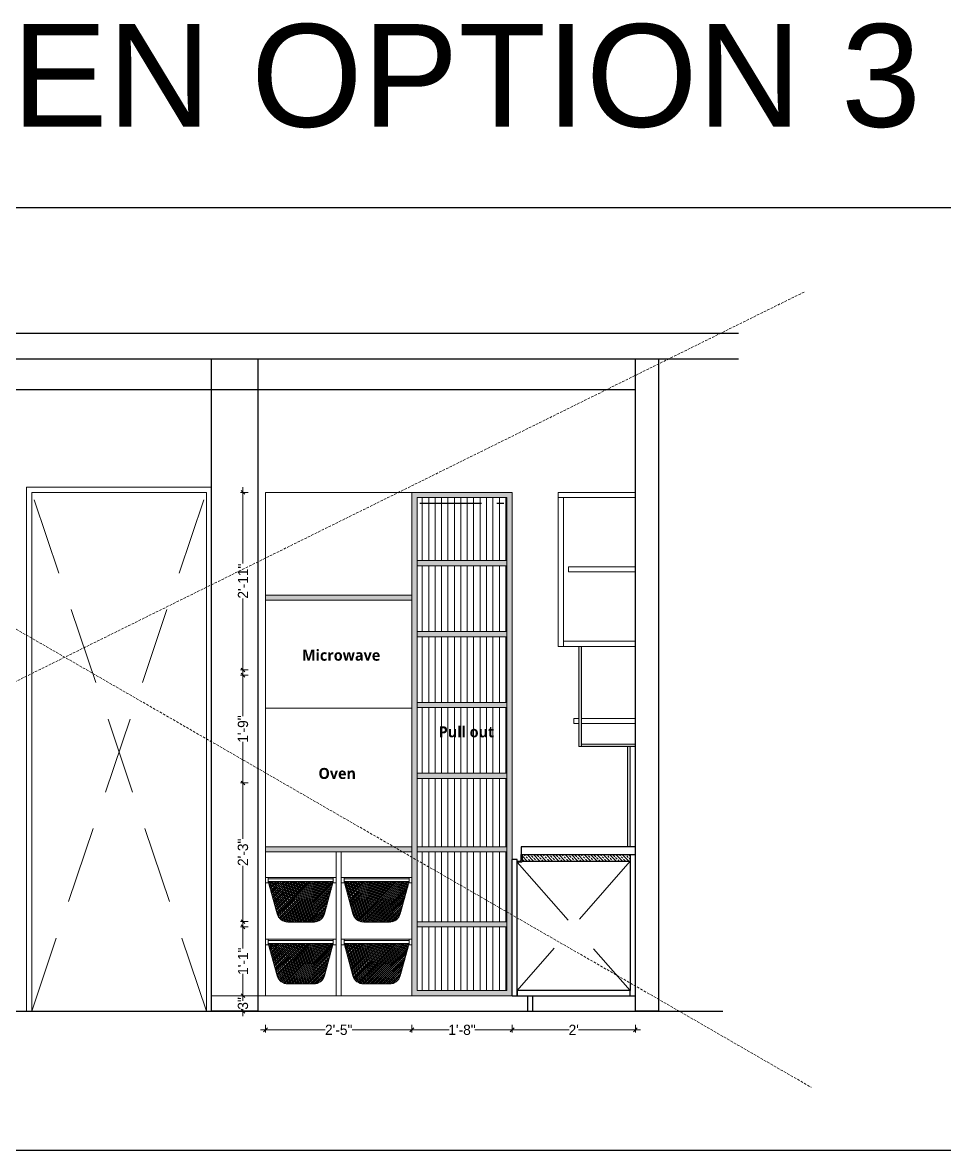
# Model space of a CAD drawing. Header units: millimetres. Extents: x 56222 to 3066687, y -650199 to -121287.
# Drawn here: x 136203.1 to 136382.5, y -183183.5 to -182963.9 of the extents above; entities that cross this region are included whole.
import ezdxf

# ---------------------------------------------------------------- set-up
doc = ezdxf.new("R2010")
doc.units = ezdxf.units.MM
doc.header["$MEASUREMENT"] = 0
doc.header["$PDMODE"] = 35
for name, pattern in [('ACAD_ISO02W100', [15, 12, -3]), ('DASHED', [0.75, 0.5, -0.25]), ('DASHEDX2', [1.5, 1, -0.5])]:
    doc.linetypes.add(name, pattern=pattern)
doc.layers.get('Defpoints').update_dxf_attribs({"color": 220})
for name, color, linetype, lineweight in [('ELEVATION', 250, 'Continuous', 9), ('Farniture', 59, 'Continuous', 25), ('FIRST FLOOR ( DW_RAIL )', 7, 'Continuous', 9), ('FURNITURE', 32, 'Continuous', 9), ('furniture dimensions', 1, 'DASHED', 0), ('SECTION ( SLAB PLine )', 104, 'Continuous', 30), ('Text', 7, 'Continuous', 15), ('wall', 7, 'Continuous', 30), ('XX~SLAB ( BEAM )~ ( DIM )', 7, 'Continuous', 9)]:
    doc.layers.add(name, color=color, linetype=linetype, lineweight=lineweight)
doc.layers.add('hatch', color=250, linetype='Continuous', lineweight=9, transparency=0.5)
doc.layers.add('str coll', color=6, linetype='Continuous')
doc.styles.add('century g', font='GOTHIC.TTF')
doc.styles.get("Standard").update_dxf_attribs({"font": 'arial.ttf', "height": 6})
doc.dimstyles.new('Archana', dxfattribs={"dimtxt": 2, "dimasz": 0.75, "dimexe": 0.5, "dimexo": 0.5, "dimgap": 0, "dimtad": 0, "dimzin": 0, "dimdsep": 46, "dimlunit": 4, "dimtxsty": 'century g', "dimblk": 'OBLIQUE', "dimcen": 0, "dimdle": 1, "dimclrd": 256, "dimclre": 256, "dimclrt": 256, "dimadec": 0, "dimazin": 0, "dimtfac": 1, "dimtofl": 0, "dimtmove": 1, "dimatfit": 3, "dimfxl": 1, "dimfxlon": 1, "dimtolj": 1, "dimtzin": 0, "dimlwd": -1, "dimlwe": -1, "dimarcsym": 0})

# ---------------------------------------------------------------- blocks, each defined once
blk = doc.blocks.new('_Oblique')
at = {"layer": 'wall', "color": 0, "lineweight": -2}
blk.add_line((-0.5, -0.5), (0.5, 0.5), dxfattribs=at)
blk = doc.blocks.new('*D214')
at = {"layer": 'Defpoints', "color": 0, "linetype": 'Continuous', "lineweight": 30, "transparency": 16777216}
for p in [(136250.36, -183153.36), (136278.86, -183153.36), (136278.86, -183160.01)]:
    blk.add_point(p, dxfattribs=at)
at = {"layer": 'furniture dimensions', "color": 5, "linetype": 'Continuous', "transparency": 16777216}
for p, q in [((136250.36, -183159.01), (136250.36, -183160.51)), ((136278.86, -183159.01), (136278.86, -183160.51)), ((136249.36, -183160.01), (136261.97, -183160.01)), ((136279.86, -183160.01), (136267.24, -183160.01))]:
    blk.add_line(p, q, dxfattribs=at)
at = {"layer": 'furniture dimensions', "color": 5, "linetype": 'Continuous', "transparency": 16777216, "xscale": 0.75, "yscale": 0.75, "zscale": 0.75, "rotation": 180}
blk.add_blockref('_Oblique', (136250.36, -183160.01), dxfattribs=at)
at = {"layer": 'furniture dimensions', "color": 5, "linetype": 'Continuous', "transparency": 16777216, "xscale": 0.75, "yscale": 0.75, "zscale": 0.75}
blk.add_blockref('_Oblique', (136278.86, -183160.01), dxfattribs=at)
at = {"layer": 'furniture dimensions', "linetype": 'Continuous', "lineweight": 0, "transparency": 16777216, "insert": (136264.61, -183160.01), "char_height": 2, "attachment_point": 5, "style": 'century g'}
blk.add_mtext('\\A1;2\'-5"', dxfattribs=at)
blk = doc.blocks.new('*D215')
at = {"layer": 'Defpoints', "color": 0, "linetype": 'Continuous', "lineweight": 30, "transparency": 16777216}
for p in [(136278.86, -183153.36), (136298.36, -183153.36), (136298.36, -183160.01)]:
    blk.add_point(p, dxfattribs=at)
at = {"layer": 'furniture dimensions', "color": 5, "linetype": 'Continuous', "transparency": 16777216}
for p, q in [((136278.86, -183159.01), (136278.86, -183160.51)), ((136298.36, -183159.01), (136298.36, -183160.51)), ((136277.86, -183160.01), (136286.13, -183160.01)), ((136299.36, -183160.01), (136291.09, -183160.01))]:
    blk.add_line(p, q, dxfattribs=at)
at = {"layer": 'furniture dimensions', "color": 5, "linetype": 'Continuous', "transparency": 16777216, "xscale": 0.75, "yscale": 0.75, "zscale": 0.75, "rotation": 180}
blk.add_blockref('_Oblique', (136278.86, -183160.01), dxfattribs=at)
at = {"layer": 'furniture dimensions', "color": 5, "linetype": 'Continuous', "transparency": 16777216, "xscale": 0.75, "yscale": 0.75, "zscale": 0.75}
blk.add_blockref('_Oblique', (136298.36, -183160.01), dxfattribs=at)
at = {"layer": 'furniture dimensions', "linetype": 'Continuous', "lineweight": 0, "transparency": 16777216, "insert": (136288.61, -183160.01), "char_height": 2, "attachment_point": 5, "style": 'century g'}
blk.add_mtext('\\A1;1\'-8"', dxfattribs=at)
blk = doc.blocks.new('*D226')
at = {"layer": 'Defpoints', "color": 0, "linetype": 'Continuous', "lineweight": 30, "transparency": 16777216}
for p in [(136245.98, -183153.36), (136248.86, -183153.36), (136248.86, -183156.36)]:
    blk.add_point(p, dxfattribs=at)
at = {"layer": 'furniture dimensions', "color": 5, "linetype": 'Continuous', "transparency": 16777216}
for p, q in [((136245.98, -183152.36), (136245.98, -183153.74)), ((136246.98, -183153.36), (136245.48, -183153.36)), ((136246.98, -183156.36), (136245.48, -183156.36)), ((136245.98, -183157.36), (136245.98, -183155.98))]:
    blk.add_line(p, q, dxfattribs=at)
at = {"layer": 'furniture dimensions', "color": 5, "linetype": 'Continuous', "transparency": 16777216, "xscale": 0.75, "yscale": 0.75, "zscale": 0.75}
for p, rotation in [((136245.98, -183153.36), 90), ((136245.98, -183156.36), 270)]:
    blk.add_blockref('_Oblique', p, dxfattribs=dict(at, rotation=rotation))
at = {"layer": 'furniture dimensions', "linetype": 'Continuous', "lineweight": 0, "transparency": 16777216, "insert": (136245.98, -183154.86), "char_height": 2, "attachment_point": 5, "rotation": 90, "style": 'century g'}
blk.add_mtext('\\A1;3"', dxfattribs=at)
blk = doc.blocks.new('*D227')
at = {"layer": 'Defpoints', "color": 0, "linetype": 'Continuous', "lineweight": 30, "transparency": 16777216}
for p in [(136245.98, -183139.94), (136250.36, -183139.94), (136248.86, -183153.36)]:
    blk.add_point(p, dxfattribs=at)
at = {"layer": 'furniture dimensions', "color": 5, "linetype": 'Continuous', "transparency": 16777216}
for p, q in [((136245.98, -183138.94), (136245.98, -183144.17)), ((136246.98, -183139.94), (136245.48, -183139.94)), ((136245.98, -183154.36), (136245.98, -183149.13)), ((136246.98, -183153.36), (136245.48, -183153.36))]:
    blk.add_line(p, q, dxfattribs=at)
at = {"layer": 'furniture dimensions', "color": 5, "linetype": 'Continuous', "transparency": 16777216, "xscale": 0.75, "yscale": 0.75, "zscale": 0.75}
for p, rotation in [((136245.98, -183139.94), 90), ((136245.98, -183153.36), 270)]:
    blk.add_blockref('_Oblique', p, dxfattribs=dict(at, rotation=rotation))
at = {"layer": 'furniture dimensions', "linetype": 'Continuous', "lineweight": 0, "transparency": 16777216, "insert": (136245.98, -183146.65), "char_height": 2, "attachment_point": 5, "rotation": 90, "style": 'century g'}
blk.add_mtext('\\A1;1\'-1"', dxfattribs=at)
blk = doc.blocks.new('*D228')
at = {"layer": 'Defpoints', "color": 0, "linetype": 'Continuous', "lineweight": 30, "transparency": 16777216}
for p in [(136245.98, -183111.94), (136250.36, -183111.94), (136250.36, -183138.94)]:
    blk.add_point(p, dxfattribs=at)
at = {"layer": 'furniture dimensions', "color": 5, "linetype": 'Continuous', "transparency": 16777216}
for p, q in [((136245.98, -183110.94), (136245.98, -183122.81)), ((136246.98, -183111.94), (136245.48, -183111.94)), ((136245.98, -183139.94), (136245.98, -183128.08)), ((136246.98, -183138.94), (136245.48, -183138.94))]:
    blk.add_line(p, q, dxfattribs=at)
at = {"layer": 'furniture dimensions', "color": 5, "linetype": 'Continuous', "transparency": 16777216, "xscale": 0.75, "yscale": 0.75, "zscale": 0.75}
for p, rotation in [((136245.98, -183111.94), 90), ((136245.98, -183138.94), 270)]:
    blk.add_blockref('_Oblique', p, dxfattribs=dict(at, rotation=rotation))
at = {"layer": 'furniture dimensions', "linetype": 'Continuous', "lineweight": 0, "transparency": 16777216, "insert": (136245.98, -183125.44), "char_height": 2, "attachment_point": 5, "rotation": 90, "style": 'century g'}
blk.add_mtext('\\A1;2\'-3"', dxfattribs=at)
blk = doc.blocks.new('*D229')
at = {"layer": 'Defpoints', "color": 0, "linetype": 'Continuous', "lineweight": 30, "transparency": 16777216}
for p in [(136245.98, -183090.94), (136250.36, -183090.94), (136250.36, -183111.94)]:
    blk.add_point(p, dxfattribs=at)
at = {"layer": 'furniture dimensions', "color": 5, "linetype": 'Continuous', "transparency": 16777216}
for p, q in [((136246.98, -183090.94), (136245.48, -183090.94)), ((136245.98, -183089.94), (136245.98, -183098.96)), ((136245.98, -183112.94), (136245.98, -183103.92)), ((136246.98, -183111.94), (136245.48, -183111.94))]:
    blk.add_line(p, q, dxfattribs=at)
at = {"layer": 'furniture dimensions', "color": 5, "linetype": 'Continuous', "transparency": 16777216, "xscale": 0.75, "yscale": 0.75, "zscale": 0.75}
for p, rotation in [((136245.98, -183090.94), 90), ((136245.98, -183111.94), 270)]:
    blk.add_blockref('_Oblique', p, dxfattribs=dict(at, rotation=rotation))
at = {"layer": 'furniture dimensions', "linetype": 'Continuous', "lineweight": 0, "transparency": 16777216, "insert": (136245.98, -183101.44), "char_height": 2, "attachment_point": 5, "rotation": 90, "style": 'century g'}
blk.add_mtext('\\A1;1\'-9"', dxfattribs=at)
blk = doc.blocks.new('*D230')
at = {"layer": 'Defpoints', "color": 0, "linetype": 'Continuous', "lineweight": 30, "transparency": 16777216}
for p in [(136245.98, -183055.36), (136250.36, -183055.36), (136250.36, -183089.94)]:
    blk.add_point(p, dxfattribs=at)
at = {"layer": 'furniture dimensions', "color": 5, "linetype": 'Continuous', "transparency": 16777216}
for p, q in [((136246.98, -183055.36), (136245.48, -183055.36)), ((136245.98, -183054.36), (136245.98, -183069.24)), ((136245.98, -183090.94), (136245.98, -183076.06)), ((136246.98, -183089.94), (136245.48, -183089.94))]:
    blk.add_line(p, q, dxfattribs=at)
at = {"layer": 'furniture dimensions', "color": 5, "linetype": 'Continuous', "transparency": 16777216, "xscale": 0.75, "yscale": 0.75, "zscale": 0.75}
for p, rotation in [((136245.98, -183055.36), 90), ((136245.98, -183089.94), 270)]:
    blk.add_blockref('_Oblique', p, dxfattribs=dict(at, rotation=rotation))
at = {"layer": 'furniture dimensions', "linetype": 'Continuous', "lineweight": 0, "transparency": 16777216, "insert": (136245.98, -183072.65), "char_height": 2, "attachment_point": 5, "rotation": 90, "style": 'century g'}
blk.add_mtext('\\A1;2\'-11"', dxfattribs=at)
blk = doc.blocks.new('*D231')
at = {"layer": 'Defpoints', "color": 0, "linetype": 'Continuous', "lineweight": 30, "transparency": 16777216}
for p in [(136298.36, -183153.36), (136322.36, -183153.36), (136322.36, -183160.01)]:
    blk.add_point(p, dxfattribs=at)
at = {"layer": 'furniture dimensions', "color": 5, "linetype": 'Continuous', "transparency": 16777216}
for p, q in [((136298.36, -183159.01), (136298.36, -183160.51)), ((136322.36, -183159.01), (136322.36, -183160.51)), ((136297.36, -183160.01), (136309.44, -183160.01)), ((136323.36, -183160.01), (136311.27, -183160.01))]:
    blk.add_line(p, q, dxfattribs=at)
at = {"layer": 'furniture dimensions', "color": 5, "linetype": 'Continuous', "transparency": 16777216, "xscale": 0.75, "yscale": 0.75, "zscale": 0.75, "rotation": 180}
blk.add_blockref('_Oblique', (136298.36, -183160.01), dxfattribs=at)
at = {"layer": 'furniture dimensions', "color": 5, "linetype": 'Continuous', "transparency": 16777216, "xscale": 0.75, "yscale": 0.75, "zscale": 0.75}
blk.add_blockref('_Oblique', (136322.36, -183160.01), dxfattribs=at)
at = {"layer": 'furniture dimensions', "linetype": 'Continuous', "lineweight": 0, "transparency": 16777216, "insert": (136310.36, -183160.01), "char_height": 2, "attachment_point": 5, "style": 'century g'}
blk.add_mtext("\\A1;2'", dxfattribs=at)

msp = doc.modelspace()

# ---------------------------------------------------------------- hatches: boundary and pattern name
at = {"layer": 'FURNITURE', "lineweight": 0, "transparency": 33554687}
h = msp.add_hatch(color=7, dxfattribs=at)
h.dxf.hatch_style = 1
h.paths.add_polyline_path([(136298.356, -183055.362), (136278.856, -183055.362), (136278.856, -183153.362), (136298.355, -183153.362), (136298.356, -183126.862)])
h.paths.add_polyline_path([(136297.357, -183152.362), (136279.856, -183152.362), (136279.856, -183056.362), (136297.357, -183056.362)], flags=16)
h.paths.add_polyline_path([(136283.297, -183104.439), (136295.511, -183104.439), (136295.511, -183099.401), (136283.297, -183099.401)], flags=8)
at = {"layer": 'FURNITURE', "lineweight": 0, "true_color": 0x939598, "transparency": 33554687}
h = msp.add_hatch(dxfattribs=at)
h.set_pattern_fill('ANSI31', color=252, scale=10, angle=45)
h.set_pattern_definition([(90, (136454.6297, -183153.3619), (-1.25, 0), [])])
h.paths.add_polyline_path([(136297.357, -183056.362), (136279.856, -183056.362), (136279.856, -183068.662), (136297.357, -183068.662)])
h.paths.add_polyline_path([(136297.357, -183069.662), (136279.856, -183069.662), (136279.856, -183082.462), (136297.357, -183082.462)])
h.paths.add_polyline_path([(136297.357, -183083.462), (136279.856, -183083.462), (136279.856, -183096.262), (136297.357, -183096.262)])
h.paths.add_polyline_path([(136297.357, -183097.262), (136279.856, -183097.262), (136279.856, -183110.062), (136297.357, -183110.062)])
h.paths.add_polyline_path([(136297.357, -183111.062), (136279.856, -183111.062), (136279.856, -183124.362), (136297.357, -183124.362)])
h.paths.add_polyline_path([(136297.357, -183125.362), (136279.856, -183125.362), (136279.856, -183138.943), (136297.357, -183138.943)])
h.paths.add_polyline_path([(136297.357, -183139.943), (136279.856, -183139.943), (136279.856, -183152.362), (136297.357, -183152.362)])
h.paths.add_polyline_path([(136283.297, -183104.439), (136295.511, -183104.439)], flags=16)
at = {"layer": 'FURNITURE', "lineweight": 0, "transparency": 33554687}
h = msp.add_hatch(color=7, dxfattribs=at)
h.dxf.hatch_style = 1
h.paths.add_polyline_path([(136297.357, -183068.662), (136279.856, -183068.662), (136279.856, -183069.662), (136297.357, -183069.662)])
h.paths.add_polyline_path([(136297.357, -183082.462), (136279.856, -183082.462), (136279.856, -183083.462), (136297.357, -183083.462)])
h.paths.add_polyline_path([(136297.357, -183096.262), (136279.856, -183096.262), (136279.856, -183097.262), (136297.357, -183097.262)])
h.paths.add_polyline_path([(136297.357, -183110.062), (136279.856, -183110.062), (136279.856, -183111.062), (136297.357, -183111.062)])
h.paths.add_polyline_path([(136297.357, -183124.362), (136279.856, -183124.362), (136279.856, -183125.362), (136297.357, -183125.362)])
h.paths.add_polyline_path([(136297.357, -183138.943), (136279.856, -183138.943), (136279.856, -183139.943), (136297.357, -183139.943)])
h = msp.add_hatch(color=7, dxfattribs=at)
h.dxf.hatch_style = 1
h.paths.add_polyline_path([(136278.856, -183075.362), (136250.356, -183075.362), (136250.356, -183076.362), (136278.856, -183076.362)])
at = {"layer": 'FURNITURE', "lineweight": 0, "true_color": 0x000000, "transparency": 33554687}
h = msp.add_hatch(color=18, dxfattribs=at)
h.dxf.hatch_style = 1
h.paths.add_polyline_path([(136311.856, -183085.362), (136311.356, -183085.362), (136311.356, -183104.862), (136311.856, -183104.862), (136311.856, -183104.362)])
h.paths.add_polyline_path([(136322.356, -183104.362), (136311.856, -183104.362), (136311.856, -183104.862), (136322.356, -183104.862)])
h.paths.add_polyline_path([(136321.356, -183104.862), (136320.856, -183104.862), (136320.856, -183124.362), (136321.356, -183124.362)])
h = msp.add_hatch(color=18, dxfattribs=at)
h.dxf.hatch_style = 1
h.paths.add_polyline_path([(136278.856, -183124.362), (136250.356, -183124.362), (136250.356, -183125.362), (136278.856, -183125.362)])
at = {"layer": 'FURNITURE', "lineweight": 0, "true_color": 0xbc9776, "transparency": 33554585}
h = msp.add_hatch(dxfattribs=at)
h.set_pattern_fill('ANSI38', color=33, scale=2.178414)
h.set_pattern_definition([(45, (-13808.20898, -2480.52626), (-0.19254640798, 0.19254640798), []), (135, (-13808.20898, -2480.52626), (-0.57763922394, 0.19254640798), [0.6807543539, -0.4084526123])])
h.paths.add_polyline_path([(136263.561, -183131.134), (136250.901, -183131.134), (136252.638, -183137.432, 0.3374013), (136254.738, -183139.031), (136259.742, -183139.031, 0.3381345), (136261.843, -183137.426)])
h = msp.add_hatch(dxfattribs=at)
h.set_pattern_fill('ANSI38', color=33, scale=2.178414)
h.set_pattern_definition([(45, (-13793.45915, -2480.52626), (-0.19254640798, 0.19254640798), []), (135, (-13793.45915, -2480.52626), (-0.57763922394, 0.19254640798), [0.6807543539, -0.4084526123])])
h.paths.add_polyline_path([(136278.311, -183131.134), (136265.65, -183131.134), (136267.388, -183137.432, 0.3374013), (136269.488, -183139.031), (136274.492, -183139.031, 0.3381345), (136276.593, -183137.426)])
h = msp.add_hatch(dxfattribs=at)
h.set_pattern_fill('ANSI38', color=33, scale=2.178414)
h.set_pattern_definition([(45, (-13808.20898, -2492.56816), (-0.19254640798, 0.19254640798), []), (135, (-13808.20898, -2492.56816), (-0.57763922394, 0.19254640798), [0.6807543539, -0.4084526123])])
h.paths.add_polyline_path([(136263.561, -183143.176), (136250.901, -183143.176), (136252.638, -183149.474, 0.3374013), (136254.738, -183151.073), (136259.742, -183151.073, 0.3381345), (136261.843, -183149.468)])
h = msp.add_hatch(dxfattribs=at)
h.set_pattern_fill('ANSI38', color=33, scale=2.178414)
h.set_pattern_definition([(45, (-13793.45915, -2492.56816), (-0.19254640798, 0.19254640798), []), (135, (-13793.45915, -2492.56816), (-0.57763922394, 0.19254640798), [0.6807543539, -0.4084526123])])
h.paths.add_polyline_path([(136278.311, -183143.176), (136265.65, -183143.176), (136267.388, -183149.474, 0.3374013), (136269.488, -183151.073), (136274.492, -183151.073, 0.3381345), (136276.593, -183149.468)])
at = {"layer": 'hatch', "transparency": 33554651}
h = msp.add_hatch(dxfattribs=at)
h.set_pattern_fill('ANSI33', color=256, scale=3.493167, angle=90, style=0)
h.set_pattern_definition([(135, (-5358968.5246, 4413262.1646), (-0.61751058278, -0.61751058278), []), (135, (-5358968.5246, 4413262.7821), (-0.61751058278, -0.61751058278), [0.43664592054, -0.21832296027])])
h.paths.add_polyline_path([(136321.356, -183127.146), (136321.356, -183125.862), (136300.306, -183125.868), (136300.306, -183127.153)])

# ---------------------------------------------------------------- linework, layer by layer
at = {"layer": 'ELEVATION', "lineweight": 25}
msp.add_lwpolyline([(136239.856, -183029.362), (136248.856, -183029.362), (136248.856, -183156.362), (136239.856, -183156.362)], close=True, dxfattribs=at)
at = {"layer": 'ELEVATION', "lineweight": 0}
for points in [[(136203.856, -183054.362), (136239.856, -183054.362), (136239.856, -183156.362), (136203.856, -183156.362)], [(136204.856, -183055.362), (136238.856, -183055.362), (136238.856, -183156.362), (136204.856, -183156.362)]]:
    msp.add_lwpolyline(points, close=True, dxfattribs=at)
at = {"layer": 'Farniture', "lineweight": 0}
for points in [[(136311.356, -183085.362), (136311.856, -183085.362), (136311.856, -183104.862), (136311.356, -183104.862)], [(136311.856, -183104.862), (136322.356, -183104.862), (136322.356, -183104.362), (136311.856, -183104.362)], [(136320.856, -183104.862), (136321.356, -183104.862), (136321.356, -183124.362), (136320.856, -183124.362)]]:
    msp.add_lwpolyline(points, close=True, dxfattribs=at)
at = {"layer": 'FIRST FLOOR ( DW_RAIL )', "color": 251, "linetype": 'DASHEDX2', "lineweight": 0, "ltscale": 15, "true_color": 0x4b4c4e}
for p, q in [((136204.856, -183156.362), (136238.856, -183055.362)), ((136238.856, -183156.362), (136204.856, -183055.362)), ((136321.356, -183127.15), (136299.355, -183152.362)), ((136299.355, -183127.362), (136321.355, -183152.363))]:
    msp.add_line(p, q, dxfattribs=at)
at = {"layer": 'FIRST FLOOR ( DW_RAIL )', "lineweight": 0}
for p, q in [((136301.348, -183153.362), (136298.355, -183153.362)), ((136302.355, -183153.362), (136302.355, -183156.362))]:
    msp.add_line(p, q, dxfattribs=at)
at = {"layer": 'FURNITURE', "lineweight": 0}
for p, q in [((136250.356, -183055.362), (136298.356, -183055.362)), ((136250.356, -183055.362), (136250.356, -183153.362)), ((136278.856, -183055.362), (136278.856, -183153.362)), ((136298.356, -183055.362), (136298.357, -183153.362)), ((136279.856, -183056.362), (136279.856, -183152.362)), ((136279.856, -183056.362), (136297.357, -183056.362)), ((136297.357, -183056.362), (136297.357, -183152.362)), ((136278.855, -183068.662), (136278.856, -183068.662)), ((136279.856, -183068.662), (136297.357, -183068.662)), ((136278.855, -183069.662), (136278.856, -183069.662)), ((136279.856, -183069.662), (136297.357, -183069.662)), ((136250.356, -183075.362), (136278.856, -183075.362)), ((136250.356, -183076.362), (136278.856, -183076.362)), ((136279.856, -183082.462), (136297.357, -183082.462)), ((136278.855, -183083.462), (136278.856, -183083.462)), ((136279.856, -183083.462), (136297.357, -183083.462)), ((136250.356, -183097.362), (136278.856, -183097.362)), ((136278.856, -183096.262), (136278.856, -183096.262)), ((136278.856, -183097.262), (136278.856, -183097.262)), ((136279.856, -183096.262), (136297.357, -183096.262)), ((136279.856, -183097.262), (136297.357, -183097.262)), ((136278.856, -183110.062), (136278.856, -183110.062)), ((136279.856, -183110.062), (136297.357, -183110.062)), ((136278.856, -183111.062), (136278.856, -183111.062)), ((136279.856, -183111.062), (136297.357, -183111.062)), ((136250.356, -183124.362), (136278.856, -183124.362)), ((136250.356, -183125.362), (136278.856, -183125.362)), ((136264.106, -183125.362), (136264.106, -183153.362)), ((136265.106, -183125.362), (136265.106, -183153.362)), ((136279.856, -183124.362), (136297.357, -183124.362)), ((136279.856, -183125.362), (136297.357, -183125.362)), ((136298.356, -183128.15), (136298.356, -183128.15)), ((136299.355, -183127.15), (136299.975, -183127.15)), ((136300.306, -183127.15), (136321.356, -183127.15)), ((136278.855, -183138.862), (136278.856, -183138.862)), ((136279.856, -183138.943), (136297.357, -183138.943)), ((136298.356, -183138.862), (136298.356, -183138.862)), ((136278.855, -183139.862), (136278.856, -183139.862)), ((136279.856, -183139.943), (136297.357, -183139.943)), ((136298.356, -183139.862), (136298.356, -183139.862)), ((136279.856, -183152.362), (136297.357, -183152.362)), ((136250.356, -183153.362), (136322.356, -183153.362))]:
    msp.add_line(p, q, dxfattribs=at)
at = {"layer": 'FURNITURE', "color": 0, "lineweight": 30, "ltscale": 0.4}
for p, q in [((136322.356, -183124.362), (136300.106, -183124.362)), ((136300.106, -183124.362), (136300.106, -183125.862)), ((136300.106, -183125.862), (136322.356, -183125.862))]:
    msp.add_line(p, q, dxfattribs=at)
at = {"layer": 'FURNITURE', "lineweight": 30, "ltscale": 0.4}
for p, q in [((136321.356, -183125.861), (136321.355, -183152.363)), ((136298.355, -183153.362), (136298.356, -183126.862)), ((136299.355, -183126.862), (136298.355, -183126.862)), ((136299.355, -183153.362), (136299.355, -183126.862)), ((136298.355, -183153.362), (136299.355, -183153.362)), ((136301.355, -183153.362), (136301.355, -183156.362)), ((136302.355, -183153.362), (136302.355, -183156.362)), ((136321.355, -183153.362), (136322.356, -183153.362))]:
    msp.add_line(p, q, dxfattribs=at)
at = {"layer": 'FURNITURE', "lineweight": 30}
msp.add_line((136300.306, -183127.15), (136321.356, -183127.15), dxfattribs=at)
at = {"layer": 'FURNITURE'}
for p, q in [((136250.356, -183130.317), (136250.901, -183130.317)), ((136250.356, -183131.407), (136250.356, -183130.317)), ((136264.106, -183130.317), (136250.356, -183130.317)), ((136250.901, -183130.317), (136250.901, -183131.407)), ((136250.901, -183130.59), (136263.561, -183130.59)), ((136250.901, -183131.134), (136250.901, -183130.59)), ((136264.106, -183130.317), (136263.561, -183130.317)), ((136263.561, -183130.317), (136263.561, -183131.407)), ((136263.561, -183130.59), (136263.561, -183131.134)), ((136264.106, -183131.407), (136264.106, -183130.317)), ((136265.106, -183130.317), (136265.65, -183130.317)), ((136265.106, -183131.407), (136265.106, -183130.317)), ((136278.856, -183130.317), (136265.106, -183130.317)), ((136265.65, -183130.317), (136265.65, -183131.407)), ((136265.65, -183130.59), (136278.311, -183130.59)), ((136265.65, -183131.134), (136265.65, -183130.59)), ((136278.856, -183130.317), (136278.311, -183130.317)), ((136278.311, -183130.317), (136278.311, -183131.407)), ((136278.311, -183130.59), (136278.311, -183131.134)), ((136278.856, -183131.407), (136278.856, -183130.317)), ((136250.901, -183131.407), (136250.356, -183131.407)), ((136263.561, -183131.134), (136250.901, -183131.134)), ((136250.901, -183131.134), (136252.638, -183137.432)), ((136261.843, -183137.426), (136263.561, -183131.134)), ((136263.561, -183131.407), (136264.106, -183131.407)), ((136265.65, -183131.407), (136265.106, -183131.407)), ((136278.311, -183131.134), (136265.65, -183131.134)), ((136265.65, -183131.134), (136267.388, -183137.432)), ((136276.593, -183137.426), (136278.311, -183131.134)), ((136278.311, -183131.407), (136278.856, -183131.407)), ((136254.738, -183139.031), (136259.742, -183139.031)), ((136269.488, -183139.031), (136274.492, -183139.031)), ((136250.356, -183142.359), (136250.901, -183142.359)), ((136250.356, -183143.449), (136250.356, -183142.359)), ((136264.106, -183142.359), (136250.356, -183142.359)), ((136250.901, -183143.449), (136250.356, -183143.449)), ((136250.901, -183142.359), (136250.901, -183143.449)), ((136250.901, -183142.632), (136263.561, -183142.632)), ((136250.901, -183143.176), (136250.901, -183142.632)), ((136263.561, -183143.176), (136250.901, -183143.176)), ((136250.901, -183143.176), (136252.638, -183149.474)), ((136261.843, -183149.468), (136263.561, -183143.176)), ((136264.106, -183142.359), (136263.561, -183142.359)), ((136263.561, -183142.359), (136263.561, -183143.449)), ((136263.561, -183142.632), (136263.561, -183143.176)), ((136263.561, -183143.449), (136264.106, -183143.449)), ((136264.106, -183143.449), (136264.106, -183142.359)), ((136265.106, -183142.359), (136265.65, -183142.359)), ((136265.106, -183143.449), (136265.106, -183142.359)), ((136278.856, -183142.359), (136265.106, -183142.359)), ((136265.65, -183143.449), (136265.106, -183143.449)), ((136265.65, -183142.359), (136265.65, -183143.449)), ((136265.65, -183142.632), (136278.311, -183142.632)), ((136265.65, -183143.176), (136265.65, -183142.632)), ((136278.311, -183143.176), (136265.65, -183143.176)), ((136265.65, -183143.176), (136267.388, -183149.474)), ((136276.593, -183149.468), (136278.311, -183143.176)), ((136278.856, -183142.359), (136278.311, -183142.359)), ((136278.311, -183142.359), (136278.311, -183143.449)), ((136278.311, -183142.632), (136278.311, -183143.176)), ((136278.311, -183143.449), (136278.856, -183143.449)), ((136278.856, -183143.449), (136278.856, -183142.359)), ((136254.738, -183151.073), (136259.742, -183151.073)), ((136269.488, -183151.073), (136274.492, -183151.073))]:
    msp.add_line(p, q, dxfattribs=at)
at = {"layer": 'FURNITURE', "color": 242, "lineweight": 30, "true_color": 0xcd2027}
msp.add_lwpolyline([(136032.822, -182999.915), (137237.729, -182999.915), (137237.729, -183183.48), (136032.822, -183183.48)], close=True, dxfattribs=at)
at = {"layer": 'FURNITURE', "lineweight": 0}
for points in [[(136307.356, -183055.362), (136322.356, -183055.362), (136322.356, -183056.362), (136307.356, -183056.362)], [(136307.356, -183056.362), (136308.356, -183056.362), (136308.356, -183085.362), (136307.356, -183085.362)], [(136309.356, -183070.862), (136322.356, -183070.862), (136322.356, -183069.862), (136309.356, -183069.862)], [(136308.356, -183085.362), (136322.356, -183085.362), (136322.356, -183084.362), (136308.356, -183084.362)]]:
    msp.add_lwpolyline(points, close=True, dxfattribs=at)
for points in [[(136311.356, -183099.362), (136310.356, -183099.362), (136310.356, -183100.362), (136311.356, -183100.362)], [(136311.856, -183100.362), (136322.356, -183100.362), (136322.356, -183099.362), (136311.856, -183099.362)]]:
    msp.add_lwpolyline(points, dxfattribs=at)
at = {"layer": 'FURNITURE', "lineweight": 30, "ltscale": 0.4}
msp.add_lwpolyline([(136299.355, -183127.162), (136299.906, -183127.162, 0.4142136), (136300.106, -183126.962), (136300.106, -183125.862), (136300.306, -183125.862), (136300.306, -183127.162, -0.4142136), (136300.106, -183127.362), (136299.355, -183127.362)], format="xyb", close=True, dxfattribs=at)
msp.add_lwpolyline([(136299.355, -183153.363), (136321.355, -183153.363), (136321.355, -183152.363), (136299.355, -183152.362), (136299.355, -183153.362)], dxfattribs=at)
at = {"layer": 'FURNITURE'}
for centre, start, end in [((136254.738, -183136.853), 195.42216, 270), ((136259.742, -183136.853), 270, 344.72868), ((136269.488, -183136.853), 195.42216, 270), ((136274.492, -183136.853), 270, 344.72868), ((136254.738, -183148.895), 195.42216, 270), ((136259.742, -183148.895), 270, 344.72868), ((136269.488, -183148.895), 195.42216, 270), ((136274.492, -183148.895), 270, 344.72868)]:
    msp.add_arc(centre, 2.178, start, end, dxfattribs=at)
at = {"layer": 'furniture dimensions', "lineweight": 0}
for p, q in [((136069.254, -183005.625), (136356.607, -183171.196)), ((136355.213, -183016.36), (136054.687, -183164.831)), ((136278.855, -183082.462), (136278.856, -183082.462)), ((136279.856, -183153.362), (136297.357, -183153.362))]:
    msp.add_line(p, q, dxfattribs=at)
at = {"layer": 'furniture dimensions', "color": 3, "linetype": 'ACAD_ISO02W100', "lineweight": 30}
msp.add_line((136280.384, -183057.444), (136296.731, -183057.444), dxfattribs=at)
at = {"layer": 'SECTION ( SLAB PLine )', "color": 1}
for p, q in [((136080.477, -183024.362), (136342.444, -183024.362)), ((136080.583, -183029.362), (136342.404, -183029.362)), ((136074.431, -183156.362), (136339.363, -183156.362))]:
    msp.add_line(p, q, dxfattribs=at)
at = {"layer": 'SECTION ( SLAB PLine )', "color": 1, "lineweight": 0}
msp.add_line((136239.856, -183153.362), (136322.356, -183153.362), dxfattribs=at)
at = {"layer": 'str coll', "lineweight": 30}
msp.add_line((136094.356, -183035.362), (136322.356, -183035.362), dxfattribs=at)
at = {"layer": 'XX~SLAB ( BEAM )~ ( DIM )', "lineweight": 30}
msp.add_lwpolyline([(136322.356, -183029.362), (136326.856, -183029.362), (136326.856, -183156.362), (136322.356, -183156.362)], close=True, dxfattribs=at)

# ---------------------------------------------------------------- texts
at = {"layer": 'furniture dimensions', "lineweight": 0}
msp.add_text('KITCHEN OPTION 3', height=20, dxfattribs=at).set_placement((136117.169, -182984.202))
at = {"layer": 'Text', "ltscale": 20, "char_height": 2.14365, "attachment_point": 1}
for s, insert, width in [('\\pxqc;{\\fMalgun Gothic|b1|i0|c0|p34;\\C1;Microwave}', (136257.285, -183085.997), 15.59214), ('{\\fMalgun Gothic|b1|i0|c0|p34;\\C1;Pull out}', (136284.088, -183100.918), 39.27782), ('\\pxqc;{\\fMalgun Gothic|b1|i0|c0|p34;\\C1;Oven}', (136254.762, -183109.014), 19.10275)]:
    msp.add_mtext(s, dxfattribs=dict(at, insert=insert, width=width))

# ---------------------------------------------------------------- dimensions: what is measured, and where the dimension line sits
at = {"layer": 'furniture dimensions', "color": 5, "linetype": 'Continuous', "lineweight": 0}
for base, p1, p2, picture, middle in [((136245.977, -183055.362), (136250.356, -183089.943), (136250.356, -183055.362), '*D230', (136245.977, -183072.652)), ((136245.977, -183090.943), (136250.356, -183111.943), (136250.356, -183090.943), '*D229', (136245.977, -183101.443)), ((136245.977, -183111.943), (136250.356, -183138.943), (136250.356, -183111.943), '*D228', (136245.977, -183125.443)), ((136245.977, -183139.943), (136248.856, -183153.362), (136250.356, -183139.943), '*D227', (136245.977, -183146.652)), ((136245.977, -183153.362), (136248.856, -183156.362), (136248.856, -183153.362), '*D226', (136245.977, -183154.862))]:
    dim = msp.add_linear_dim(base=base, p1=p1, p2=p2, angle=90, dimstyle='Archana', override={"dimdec": 0, "dimclrd": 5, "dimclre": 5}, dxfattribs=at)
    dim.commit()
    dim.dimension.update_dxf_attribs({"geometry": picture, "text_midpoint": middle})
for base, p1, p2, picture, middle in [((136278.855970256, -183160.008117499), (136250.355970256, -183153.361908877), (136278.855970256, -183153.361908877), '*D214', (136264.605970256, -183160.008117499)), ((136298.357, -183160.008), (136278.856, -183153.362), (136298.357, -183153.362), '*D215', (136288.607, -183160.008)), ((136322.356, -183160.008), (136298.357, -183153.362), (136322.356, -183153.362), '*D231', (136310.357, -183160.008))]:
    dim = msp.add_linear_dim(base=base, p1=p1, p2=p2, dimstyle='Archana', override={"dimdec": 0, "dimclrd": 5, "dimclre": 5}, dxfattribs=at)
    dim.commit()
    dim.dimension.update_dxf_attribs({"geometry": picture, "text_midpoint": middle})

doc.saveas('drawing.dxf')
